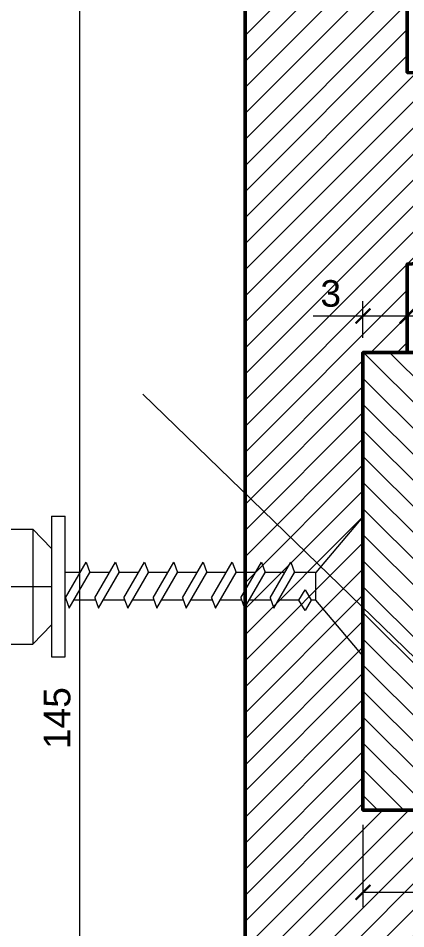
# Model space of a CAD drawing. Header units: inches. Extents: x -78 to 417, y 1434 to 1764.
# Drawn here: x 88.1 to 114.4, y 1670.3 to 1732.1 of the extents above; entities that cross this region are included whole.
import ezdxf

# ---------------------------------------------------------------- set-up
doc = ezdxf.new("R2010")
doc.units = ezdxf.units.IN
doc.header["$MEASUREMENT"] = 0
doc.layers.add('Ferramenta', color=252, linetype='Continuous')
doc.layers.add('размеры в модели', color=7, linetype='Continuous')
doc.layers.add('Outside panel', color=7, linetype='Continuous', lineweight=18, true_color=0x7f5e57)
doc.styles.get("Standard").update_dxf_attribs({"font": 'arial.ttf'})
doc.dimstyles.new('M_1', dxfattribs={"dimtxt": 1.8, "dimasz": 1, "dimexe": 1, "dimexo": 1, "dimgap": 0.6, "dimtad": 1, "dimdec": 0, "dimdsep": 46, "dimtxsty": 'Standard', "dimblk": 'ARCHTICK', "dimcen": -5, "dimclrd": 7, "dimclre": 7, "dimclrt": 7, "dimadec": 0, "dimazin": 0, "dimtfac": 1, "dimtdec": 0, "dimtmove": 0, "dimatfit": 3, "dimfxl": 1, "dimtolj": 1, "dimtzin": 0, "dimlwd": 5, "dimlwe": 5, "dimarcsym": 0})

# ---------------------------------------------------------------- blocks, each defined once
blk = doc.blocks.new('A$C27DA60C8')
at = {"layer": 'Ferramenta', "color": 7, "lineweight": 5}
for p, q in [((2.559761608888948, 0.5835105097121414), (2.501230466212292, 0.4668344486890419)), ((2.559761608878034, 0.5835105096994084), (2.501230466205016, 0.4668344486835849)), ((3.016696985552699, 0.3721229674010829), (2.559761608888948, 0.5835105097121414)), ((3.016696985552699, 0.3721229673865309), (2.559761608878034, 0.5835105096994084)), ((-3.637978807091713e-12, 0.4484515951480716), (0.3049470847035991, 0.08969031902961433)), ((-3.637978807091713e-12, 0.4484515951480716), (-3.637978807091713e-12, -0.4484515951480716)), ((1.920000000009168, 0.4544322531837679), (1.920000000009168, -0.4516929895817157)), ((2.007552377246611, 0.4544322531837679), (1.920000000009168, 0.4544322531837679)), ((2.007552377257525, -0.4516929895817157), (2.007552377257525, 0.4544322531837679)), ((2.705958833390468, 0.3721229674010829), (2.501230466212292, 0.4668344486890419)), ((2.705958833383193, 0.3721229673865309), (2.501230466205016, 0.466834448676309)), ((2.12962643663559, 0.3721229674010829), (2.007552377257525, 0.247289479833853)), ((2.129626436624676, 0.3721229673865309), (2.007552377253887, 0.247289479826577)), ((2.129626436624676, -0.3693837037844787), (2.129626436624676, 0.3721229673865309)), ((4.161809900782828, 0.3721229673865309), (2.129626436624676, 0.3721229673865309)), ((4.161809900782828, 0.3721229674010829), (4.161809900782828, 0.001369631811030558)), ((4.623026028541062, 0.3721229674065398), (4.161809900782828, 0.2510642690685927)), ((4.161809900782828, 0.3721229673938069), (4.161809900782828, 0.001369631798297632)), ((4.623026028537424, 0.3721229673938069), (4.161809900782828, 0.2510642690631357)), ((4.72887859911134, 0.3721229674010829), (4.623026028541062, 0.3721229674010829)), ((4.623026028541062, 0.3721229674010829), (4.623026028541062, 0.001369631811030558)), ((4.72887859911134, 0.3721229673938069), (4.623026028537424, 0.3721229673938069)), ((4.623026028537424, 0.3721229673938069), (4.623026028537424, 0.001369631798297632)), ((4.72887859911134, -0.3693837037844787), (4.72887859911134, 0.3721229674065398)), ((4.72887859911134, -0.3693837037899357), (4.72887859911134, 0.3721229673938069)), ((4.880092489158415, 0.258633457337055), (4.728878599114978, 0.3721229674065398)), ((4.880092489154777, 0.258633457329779), (4.72887859911134, 0.3721229673938069)), ((4.880092489158415, 0.258633457337055), (4.880092489158415, -0.2558941937204509)), ((4.880092489147501, 0.258633457329779), (4.880092489154777, -0.2558941937259078)), ((0.3346355055182357, 0.08969031902961433), (0.3739152509624546, 0.1566698402457405)), ((0.3739152509624546, 0.1566698402457405), (0.4137771828609402, 0.08969031902961433)), ((0.5751170901421574, 0.1408730260645825), (0.4420012807895546, -0.08969031902961433)), ((0.5993487767518673, 0.07521515558801184), (0.5751170901421574, 0.1408730260645825)), ((0.763466760112351, 0.1408730260645825), (0.6303509507524723, -0.08969031902961433)), ((0.7876984467184229, 0.07521515558801184), (0.763466760112351, 0.1408730260645825)), ((0.9518164300789067, 0.1408730260645825), (0.8187006207190279, -0.08969031902961433)), ((0.9760481166849786, 0.07521515558801184), (0.9518164300789067, 0.1408730260645825)), ((1.140166100038186, 0.1408730260645825), (1.007050290685584, -0.08969031902961433)), ((1.164397786651534, 0.07521515558801184), (1.140166100038186, 0.1408730260645825)), ((1.328515770012018, 0.1408730260645825), (1.195399960652139, -0.08969031902961433)), ((1.352747456614452, 0.07521515558801184), (1.328515770012018, 0.1408730260645825)), ((1.516865439974936, 0.1408730260645825), (1.383749630618695, -0.08969031902961433)), ((1.541097126581008, 0.07521515558801184), (1.516865439974936, 0.1408730260645825)), ((1.705215109937853, 0.1408730260645825), (1.572099300581613, -0.08969031902961433)), ((1.729446796547563, 0.07521515558801184), (1.705215109937853, 0.1408730260645825)), ((1.893564779908047, 0.1408730260645825), (1.760448970548168, -0.08969031902961433)), ((1.917796466514119, 0.07521515558801184), (1.893564779908047, 0.1408730260645825)), ((2.814943998313538, 0.1531157519439148), (2.814943998313538, 0.001369631811030558)), ((2.944136908823566, 0.1531157519439148), (2.814943998313538, 0.1531157519439148)), ((2.814943998302624, 0.1531157519293629), (2.814943998302624, 0.001369631798297632)), ((2.944136908819928, 0.1531157519293629), (2.814943998302624, 0.1531157519293629)), ((2.944136908823566, 0.001369631811030558), (2.944136908823566, 0.1531157519439148)), ((2.944136908819928, 0.001369631798297632), (2.944136908819928, 0.1531157519293629)), ((3.057820215653919, 0.1531157519439148), (3.057820215653919, 0.001369631811030558)), ((3.192167174391216, 0.1531157519439148), (3.057820215653919, 0.1531157519439148)), ((3.057820215646643, 0.1531157519293629), (3.057820215646643, 0.001369631798297632)), ((3.192167174387578, 0.1531157519293629), (3.057820215646643, 0.1531157519293629)), ((3.192167174391216, 0.001369631811030558), (3.192167174391216, 0.1531157519439148)), ((3.192167174387578, 0.001369631798297632), (3.192167174387578, 0.1531157519293629)), ((0.3049470847035991, 0.08969031902961433), (0.3049470847035991, -0.08969031902961433)), ((0.3049470847035991, 0.08969031902961433), (0.3346355055182357, 0.08969031902961433)), ((0.3739152509624546, 0.02271079781348817), (0.3346355055182357, 0.08969031902961433)), ((0.4137771828609402, 0.08969031902961433), (0.3739152509624546, 0.02271079781348817)), ((0.4137771828609402, 0.08969031902961433), (0.5455667404603446, 0.08969031902961433)), ((0.5993487767518673, 0.07521515558801184), (0.4662329673919885, -0.155348189506185)), ((0.594006574494415, 0.08969031902961433), (0.7339164104269003, 0.08969031902961433)), ((0.7876984467184229, 0.07521515558801184), (0.6545826373585442, -0.155348189506185)), ((0.7823562444609706, 0.08969031902961433), (0.9222660803934559, 0.08969031902961433)), ((0.9760481166849786, 0.07521515558801184), (0.8429323073250998, -0.155348189506185)), ((0.9707059144238883, 0.08969031902961433), (1.110615750356374, 0.08969031902961433)), ((1.164397786651534, 0.07521515558801184), (1.031281977291655, -0.155348189506185)), ((1.159055584390444, 0.08969031902961433), (1.298965420322929, 0.08969031902961433)), ((1.352747456614452, 0.07521515558801184), (1.219631647258211, -0.155348189506185)), ((1.347405254357, 0.08969031902961433), (1.487315090289485, 0.08969031902961433)), ((1.541097126581008, 0.07521515558801184), (1.407981317224767, -0.155348189506185)), ((1.535754924323555, 0.08969031902961433), (1.675664760256041, 0.08969031902961433)), ((1.729446796547563, 0.07521515558801184), (1.596330987187685, -0.155348189506185)), ((1.724104594290111, 0.08969031902961433), (1.864014430222596, 0.08969031902961433)), ((1.917796466514119, 0.07521515558801184), (1.78468065715424, -0.155348189506185)), ((1.912454264253029, 0.08969031902961433), (1.920000000016444, 0.08969031902961433)), ((4.880092489158415, 0.001369631811030558), (2.007552377257525, 0.001369631800116622)), ((4.161809900782828, -0.3693837037844787), (4.161809900782828, 0.001369631811030558)), ((4.161809900782828, -0.3693837037899357), (4.161809900782828, 0.001369631798297632)), ((4.880092489147501, 0.00136963180557359), (4.161809900782828, 0.00136963180557359)), ((4.623026028541062, -0.3693837037844787), (4.623026028541062, 0.001369631811030558)), ((4.623026028541062, -0.3693837037899357), (4.623026028537424, 0.001369631798297632)), ((-3.637978807091713e-12, -0.4484515951480716), (0.3049470847035991, -0.08969031902961433)), ((0.3049470847035991, -0.08969031902961433), (0.4420012807895546, -0.08969031902961433)), ((0.4662329673919885, -0.155348189506185), (0.4420012807895546, -0.08969031902961433)), ((0.4662329673919885, -0.155348189506185), (0.4420012807895546, -0.08969031902961433)), ((0.5041405565898458, -0.08969031902961433), (0.6303509507524723, -0.08969031902961433)), ((0.6545826373585442, -0.155348189506185), (0.6303509507524723, -0.08969031902961433)), ((0.6545826373585442, -0.155348189506185), (0.6303509507524723, -0.08969031902961433)), ((0.6924902265564015, -0.08969031902961433), (0.8187006207190279, -0.08969031902961433)), ((0.8429323073250998, -0.155348189506185), (0.8187006207190279, -0.08969031902961433)), ((0.8429323073250998, -0.155348189506185), (0.8244627642998239, -0.1053033501466416)), ((0.8808398965229571, -0.08969031902961433), (1.007050290685584, -0.08969031902961433)), ((1.031281977291655, -0.155348189506185), (1.007050290685584, -0.08969031902961433)), ((1.031281977291655, -0.155348189506185), (1.007050290685584, -0.08969031902961433)), ((1.069189566489513, -0.08969031902961433), (1.195399960652139, -0.08969031902961433)), ((1.219631647258211, -0.155348189506185), (1.195399960652139, -0.08969031902961433)), ((1.219631647258211, -0.155348189506185), (1.195399960652139, -0.08969031902961433)), ((1.25753923645243, -0.08969031902961433), (1.383749630618695, -0.08969031902961433)), ((1.407981317224767, -0.155348189506185), (1.383749630618695, -0.08969031902961433)), ((1.407981317224767, -0.155348189506185), (1.383749630618695, -0.08969031902961433)), ((1.445888906418986, -0.08969031902961433), (1.572099300581613, -0.08969031902961433)), ((1.596330987187685, -0.155348189506185), (1.572099300581613, -0.08969031902961433)), ((1.596330987187685, -0.155348189506185), (1.572099300581613, -0.08969031902961433)), ((1.634238576385542, -0.08969031902961433), (1.760448970548168, -0.08969031902961433)), ((1.78468065715424, -0.155348189506185), (1.760448970548168, -0.08969031902961433)), ((1.78468065715424, -0.155348189506185), (1.760448970548168, -0.08969031902961433)), ((1.822588246352097, -0.08969031902961433), (1.920000000016444, -0.08969031902961433)), ((2.129626436624676, -0.3693837037844787), (2.007552377257525, -0.2445502162172488)), ((2.129626436624676, -0.3693837037972116), (2.007552377253887, -0.2445502162299817)), ((4.623026028541062, -0.3693837037844787), (4.161809900782828, -0.2483250054519885)), ((4.623026028541062, -0.3693837037899357), (4.161809900782828, -0.2483250054665405)), ((4.880092489158415, -0.2558941937204509), (4.72887859911134, -0.3693837037844787)), ((4.880092489154777, -0.2558941937259078), (4.72887859911134, -0.3693837037899357)), ((4.161809900782828, -0.3693837037899357), (2.129626436624676, -0.3693837037972116)), ((2.705958833390468, -0.3693837037844787), (2.501230466212292, -0.4640951850724377)), ((2.705958833383193, -0.3693837037972116), (2.501230466212292, -0.4640951850869897)), ((3.016696985552699, -0.3693837037844787), (2.559761608888948, -0.5807712460973562)), ((3.016696985552699, -0.3693837037972116), (2.55976160888531, -0.5807712461082701)), ((4.72887859911134, -0.3693837037844787), (4.623026028541062, -0.3693837037844787)), ((4.72887859911134, -0.3693837037899357), (4.623026028541062, -0.3693837037899357)), ((2.007552377253887, -0.4516929895871726), (1.920000000009168, -0.4516929895871726)), ((2.559761608888948, -0.5807712460973562), (2.501230466212292, -0.4640951850724377)), ((2.55976160888531, -0.5807712461082701), (2.501230466212292, -0.4640951850869897))]:
    blk.add_line(p, q, dxfattribs=at)
for p in [(0.4420012807895546, -0.08969031902961433), (0.6303509507524723, -0.08969031902961433), (0.8187006207190279, -0.08969031902961433), (1.007050290685584, -0.08969031902961433), (1.195399960652139, -0.08969031902961433), (1.383749630618695, -0.08969031902961433), (1.572099300581613, -0.08969031902961433), (1.760448970548168, -0.08969031902961433)]:
    blk.add_point(p, dxfattribs=at)
blk = doc.blocks.new('_ArchTick')
at = {"color": 0, "linetype": 'ByBlock', "const_width": 0.15}
blk.add_lwpolyline([(-0.5, -0.5), (0.5, 0.5)], dxfattribs=at)
blk = doc.blocks.new('*D62')
at = {"layer": 'Defpoints', "color": 0, "ltscale": 1000, "transparency": 16777216}
for p in [(96.54242467261042, 1706.588121824482), (122.6437739743629, 1681.271218230532)]:
    blk.add_point(p, dxfattribs=at)
at = {"layer": 'размеры в модели', "color": 7, "lineweight": 5, "ltscale": 1000, "transparency": 16777216}
for p in [(96.54242467261042, 1706.588121824482), (128.0272584952014, 1676.049528078122)]:
    blk.add_line(p, (122.6437739743629, 1681.271218230532), dxfattribs=at)
at = {"layer": 'размеры в модели', "color": 7, "lineweight": 5, "ltscale": 1000, "transparency": 16777216, "rotation": 135.8740464570901}
blk.add_blockref('_ArchTick', (122.6437739743629, 1681.271218230532), dxfattribs=at)
at = {"layer": 'размеры в модели', "color": 7, "ltscale": 1000, "transparency": 16777216, "insert": (127.111362055451, 1679.054953233282), "char_height": 1.8, "attachment_point": 5, "rotation": 315.87404645709006}
blk.add_mtext('\\A1;R36', dxfattribs=at)
blk = doc.blocks.new('*D60')
at = {"layer": 'Defpoints', "color": 0, "ltscale": 1000, "transparency": 16777216}
for p in [(124.1712026450911, 1694.683386848111), (95.62894768667309, 1678.699663655781)]:
    blk.add_point(p, dxfattribs=at)
at = {"layer": 'размеры в модели', "color": 7, "lineweight": 5, "ltscale": 1000, "transparency": 16777216}
blk.add_line((116.2819770973218, 1690.265403842174), (124.1712026450911, 1694.683386848111), dxfattribs=at)
at = {"layer": 'размеры в модели', "color": 7, "lineweight": 5, "ltscale": 1000, "transparency": 16777216, "rotation": 29.24891866169828}
blk.add_blockref('_ArchTick', (124.1712026450911, 1694.683386848111), dxfattribs=at)
at = {"layer": 'размеры в модели', "color": 7, "ltscale": 1000, "transparency": 16777216, "insert": (117.9393366579828, 1692.935232070025), "char_height": 1.8, "attachment_point": 5, "rotation": 29.24891866169828}
blk.add_mtext('\\A1;R33', dxfattribs=at)
blk = doc.blocks.new('*D52')
at = {"layer": 'Defpoints', "color": 0, "ltscale": 1000, "transparency": 16777216}
for p in [(111.4837119354994, 1678.37600197082), (119.5119024592347, 1678.398954877491), (119.5119024592347, 1672.794260089961)]:
    blk.add_point(p, dxfattribs=at)
at = {"layer": 'размеры в модели', "color": 7, "lineweight": 5, "ltscale": 1000, "transparency": 16777216}
for p, q in [((111.4837119354994, 1677.37600197082), (111.4837119354994, 1671.794260089961)), ((119.5119024592347, 1677.398954877491), (119.5119024592347, 1671.794260089961)), ((111.4837119354994, 1672.794260089961), (119.5119024592347, 1672.794260089961))]:
    blk.add_line(p, q, dxfattribs=at)
at = {"layer": 'размеры в модели', "color": 7, "lineweight": 5, "ltscale": 1000, "transparency": 16777216, "rotation": 180}
blk.add_blockref('_ArchTick', (111.4837119354994, 1672.794260089961), dxfattribs=at)
at = {"layer": 'размеры в модели', "color": 7, "lineweight": 5, "ltscale": 1000, "transparency": 16777216}
blk.add_blockref('_ArchTick', (119.5119024592347, 1672.794260089961), dxfattribs=at)
at = {"layer": 'размеры в модели', "color": 7, "ltscale": 1000, "transparency": 16777216, "insert": (115.6686946757615, 1674.31329146786), "char_height": 1.8, "attachment_point": 5}
blk.add_mtext('\\A1;8', dxfattribs=at)
blk = doc.blocks.new('*D51')
at = {"layer": 'Defpoints', "color": 0, "ltscale": 1000, "transparency": 16777216}
for p in [(114.4837119354994, 1711.877242772352), (111.4837119354994, 1709.398944759719), (114.4837119354994, 1709.398946277367)]:
    blk.add_point(p, dxfattribs=at)
at = {"layer": 'размеры в модели', "color": 7, "lineweight": 5, "ltscale": 1000, "transparency": 16777216}
for p, q in [((111.4837119354994, 1710.398944759719), (111.4837119354994, 1712.877242772352)), ((114.4837119354994, 1710.398946277367), (114.4837119354994, 1712.877242772352)), ((111.4837119354994, 1711.877242772352), (108.1049943365908, 1711.877242772352)), ((114.4837119354994, 1711.877242772352), (111.4837119354994, 1711.877242772352))]:
    blk.add_line(p, q, dxfattribs=at)
at = {"layer": 'размеры в модели', "color": 7, "lineweight": 5, "ltscale": 1000, "transparency": 16777216, "rotation": 180}
blk.add_blockref('_ArchTick', (111.4837119354994, 1711.877242772352), dxfattribs=at)
at = {"layer": 'размеры в модели', "color": 7, "lineweight": 5, "ltscale": 1000, "transparency": 16777216}
blk.add_blockref('_ArchTick', (114.4837119354994, 1711.877242772352), dxfattribs=at)
at = {"layer": 'размеры в модели', "color": 7, "ltscale": 1000, "transparency": 16777216, "insert": (109.2943531360451, 1713.396888065667), "char_height": 1.8, "attachment_point": 5}
blk.add_mtext('\\A1;3', dxfattribs=at)
blk = doc.blocks.new('*D41')
at = {"layer": 'Defpoints', "color": 0, "ltscale": 1000, "transparency": 16777216}
for p in [(103.4837048531405, 1752.398944759719), (92.26301573971426, 1607.398808043951), (103.4837048531405, 1607.398808043951)]:
    blk.add_point(p, dxfattribs=at)
at = {"layer": 'размеры в модели', "color": 7, "lineweight": 5, "ltscale": 1000, "transparency": 16777216}
for p, q in [((102.4837048531405, 1752.398944759719), (91.26301573971429, 1752.398944759719)), ((92.26301573971429, 1752.398944759719), (92.26301573971426, 1607.398808043951)), ((102.4837048531405, 1607.398808043951), (91.26301573971426, 1607.398808043951))]:
    blk.add_line(p, q, dxfattribs=at)
for p, rotation in [((92.26301573971429, 1752.398944759719), 90), ((92.26301573971426, 1607.398808043951), 270)]:
    blk.add_blockref('_ArchTick', p, dxfattribs=dict(at, rotation=rotation))
at = {"layer": 'размеры в модели', "color": 7, "ltscale": 1000, "transparency": 16777216, "insert": (90.74398436181497, 1684.609755740129), "char_height": 1.8, "attachment_point": 5, "rotation": 90}
blk.add_mtext('\\A1;145', dxfattribs=at)
blk = doc.blocks.new('*D38')
at = {"layer": 'Defpoints', "color": 0, "ltscale": 1000, "transparency": 16777216}
for p in [(119.4837119356158, 1711.8901734725), (114.4837119354994, 1709.398943811108), (119.4837119356158, 1709.398942230072)]:
    blk.add_point(p, dxfattribs=at)
at = {"layer": 'размеры в модели', "color": 7, "lineweight": 5, "ltscale": 1000, "transparency": 16777216}
for p, q in [((114.4837119354994, 1710.398943811108), (114.4837119354994, 1712.8901734725)), ((119.4837119356158, 1710.398942230072), (119.4837119356158, 1712.8901734725)), ((114.4837119354994, 1711.8901734725), (119.4837119356158, 1711.8901734725))]:
    blk.add_line(p, q, dxfattribs=at)
at = {"layer": 'размеры в модели', "color": 7, "lineweight": 5, "ltscale": 1000, "transparency": 16777216, "rotation": 180}
blk.add_blockref('_ArchTick', (114.4837119354994, 1711.8901734725), dxfattribs=at)
at = {"layer": 'размеры в модели', "color": 7, "lineweight": 5, "ltscale": 1000, "transparency": 16777216}
blk.add_blockref('_ArchTick', (119.4837119356158, 1711.8901734725), dxfattribs=at)
at = {"layer": 'размеры в модели', "color": 7, "ltscale": 1000, "transparency": 16777216, "insert": (116.9082947239291, 1713.405521357902), "char_height": 1.8, "attachment_point": 5}
blk.add_mtext('\\A1;5', dxfattribs=at)
blk = doc.blocks.new('*D37')
at = {"layer": 'Defpoints', "color": 0, "ltscale": 1000, "transparency": 16777216}
for p in [(120.9837089002027, 1738.38470934562), (114.4837089002027, 1728.398947795947), (120.9837089002027, 1721.898944759719)]:
    blk.add_point(p, dxfattribs=at)
at = {"layer": 'размеры в модели', "color": 7, "lineweight": 5, "ltscale": 1000, "transparency": 16777216}
for p, q in [((114.4837089002027, 1729.398947795947), (114.4837089002027, 1739.38470934562)), ((120.9837089002027, 1722.898944759719), (120.9837089002027, 1739.38470934562)), ((114.4837089002027, 1738.38470934562), (120.9837089002027, 1738.38470934562))]:
    blk.add_line(p, q, dxfattribs=at)
at = {"layer": 'размеры в модели', "color": 7, "lineweight": 5, "ltscale": 1000, "transparency": 16777216, "rotation": 180}
blk.add_blockref('_ArchTick', (114.4837089002027, 1738.38470934562), dxfattribs=at)
at = {"layer": 'размеры в модели', "color": 7, "lineweight": 5, "ltscale": 1000, "transparency": 16777216}
blk.add_blockref('_ArchTick', (120.9837089002027, 1738.38470934562), dxfattribs=at)
at = {"layer": 'размеры в модели', "color": 7, "ltscale": 1000, "transparency": 16777216, "insert": (117.5068668871315, 1739.88470934562), "char_height": 1.8, "attachment_point": 5}
blk.add_mtext('\\A1;7', dxfattribs=at)
blk = doc.blocks.new('*D3')
at = {"layer": 'Defpoints', "color": 0, "ltscale": 1000, "transparency": 16777216}
for p in [(103.4837048531405, 1752.398944759719), (82.18809997765484, 1452.405814679899), (103.4837048530241, 1452.405814679899)]:
    blk.add_point(p, dxfattribs=at)
at = {"layer": 'размеры в модели', "color": 7, "lineweight": 5, "ltscale": 1000, "transparency": 16777216}
for p, q in [((102.4837048531405, 1752.398944759719), (81.1880999776549, 1752.398944759719)), ((82.1880999776549, 1752.398944759719), (82.18809997765484, 1452.405814679899)), ((102.4837048530241, 1452.405814679899), (81.18809997765484, 1452.405814679899))]:
    blk.add_line(p, q, dxfattribs=at)
for p, rotation in [((82.1880999776549, 1752.398944759719), 90), ((82.18809997765484, 1452.405814679899), 270)]:
    blk.add_blockref('_ArchTick', p, dxfattribs=dict(at, rotation=rotation))
at = {"layer": 'размеры в модели', "color": 7, "ltscale": 1000, "transparency": 16777216, "insert": (80.66845468433948, 1599.817063235771), "char_height": 1.8, "attachment_point": 5, "rotation": 90}
blk.add_mtext('\\A1;300', dxfattribs=at)

msp = doc.modelspace()

# ---------------------------------------------------------------- hatches: boundary and pattern name
at = {"layer": 'Outside panel', "ltscale": 1000}
h = msp.add_hatch(dxfattribs=at)
h.set_pattern_fill('ANSI31', color=256, scale=10, angle=-2.544443745170813e-14)
h.set_pattern_definition([(44.99999999999999, (-311968.9206628263, 93648.05563056446), (-0.8838834764831842, 0.8838834764831847), [])])
edge = h.paths.add_edge_path()
edge.add_line((114.4837119354994, 1709.398943811108), (111.4837119354994, 1709.398943811108))
edge.add_line((111.4837119354994, 1709.398943811108), (111.4837119354994, 1678.37600197082))
edge.add_line((111.4837119354994, 1678.37600197082), (119.4837048530823, 1678.37600197082))
edge.add_line((119.4837048530823, 1678.37600197082), (119.4837048530823, 1607.398808043951))
edge.add_line((119.4837048530823, 1607.398808043951), (103.4837048530241, 1607.398808043951))
edge.add_line((103.4837048530241, 1607.398808043951), (103.4837048531405, 1752.398944759719))
edge.add_line((103.4837048531405, 1752.398944759719), (109.4837078884372, 1752.398944759719))
edge.add_line((109.4837078884372, 1752.398944759719), (109.4837119354994, 1734.398944759719))
edge.add_line((109.4837119354994, 1734.398944759719), (114.4837119354994, 1734.398944759719))
edge.add_line((114.4837119354994, 1734.398944759719), (114.4837089002027, 1728.398944759719))
edge.add_arc((114.4837089002027, 1721.898944759719), 6.5, -90, 90, ccw=False)
edge.add_line((114.4837089002027, 1715.398944759719), (114.4837119354994, 1709.398944759719))
h = msp.add_hatch(dxfattribs=at)
h.set_pattern_fill('ANSI31', color=256, scale=10, angle=89.99999999999999)
h.set_pattern_definition([(134.9999999999999, (-311968.9206628263, 93648.05563056446), (-0.8838834764831847, -0.8838834764831842), [])])
edge = h.paths.add_edge_path()
edge.add_line((119.4837119356158, 1709.398942230072), (111.4837119354994, 1709.398944759719))
edge.add_line((111.4837119354994, 1709.398944759719), (111.4837119354994, 1678.37600197082))
edge.add_line((111.4837119354994, 1678.37600197082), (119.4837048530823, 1678.37600197082))
edge.add_arc((96.5424246723193, 1706.588121824409), 36.36242625245126, 309.1170120396818, 321.5193662401048)
edge.add_arc((119.123349088513, 1688.328385740379), 7.327571066592811, 323.4203896375451, 379.7633749381237)
edge.add_arc((95.62894768690572, 1678.699663655577), 32.7129901596557, 21.72058376931182, 36.43917550882777)
edge.add_arc((142.9188801086636, 1708.616536430235), 23.44822522354032, 178.0878351136951, 206.5650587132139, ccw=False)

# ---------------------------------------------------------------- linework, layer by layer
at = {"lineweight": 50}
for points in [[(114.4837119354994, 1709.398943811108), (111.4837119354994, 1709.398943811108), (111.4837119354994, 1678.37600197082), (119.4837048530823, 1678.37600197082), (119.4837048530823, 1607.398808043951), (103.4837048530241, 1607.398808043951), (103.4837048531405, 1752.398944759719), (109.4837078884372, 1752.398944759719), (109.4837119354994, 1734.398944759719), (114.4837119354994, 1734.398944759719), (114.4837089002027, 1728.398944759719, -0.9999999999999999), (114.4837089002027, 1715.398944759719), (114.4837119354994, 1709.398944759719), (114.4837119354994, 1709.398944759719)], [(119.4837119356158, 1709.398942230072), (111.4837119354994, 1709.398944759719), (111.4837119354994, 1678.37600197082), (119.4837048530823, 1678.37600197082, 0.05416836635908254), (125.0076055562019, 1683.961599329464, 0.2509181856418489), (126.0193050239247, 1690.806104342896, 0.06431041137376041), (121.9461512673076, 1698.130168561335, -0.1248987778401244), (119.4837119356158, 1709.398942230072)]]:
    msp.add_lwpolyline(points, format="xyb", close=True, dxfattribs=at)

# ---------------------------------------------------------------- block references
at = {"layer": 'Ferramenta', "xscale": 10.52083332999609, "yscale": 10.52083332999609, "zscale": 10.52083332999609, "rotation": 180}
msp.add_blockref('A$C27DA60C8', (111.4837119354994, 1693.54690327982), dxfattribs=at)

# ---------------------------------------------------------------- dimensions: what is measured, and where the dimension line sits
at = {"layer": 'размеры в модели', "color": 5, "ltscale": 1000}
for base, p2, angle, picture, middle in [((82.18809997765484, 1452.405814679899), (103.4837048530241, 1452.405814679899), 270, '*D3', (82.18809997765462, 1599.817063235771)), ((92.26301573971426, 1607.398808043951), (103.4837048531405, 1607.398808043951), 90, '*D41', (92.263015739714, 1684.609755740129))]:
    dim = msp.add_linear_dim(base=base, p1=(103.4837048531405, 1752.398944759719), p2=p2, angle=angle, dimstyle='M_1', dxfattribs=at)
    dim.commit()
    dim.dimension.update_dxf_attribs({"geometry": picture, "text_midpoint": middle, "dimtype": 128})
for base, p1, p2, picture, middle in [((120.9837089002027, 1738.38470934562), (114.4837089002027, 1728.398947795947), (120.9837089002027, 1721.898944759719), '*D37', (117.5068668871315, 1738.38470934562)), ((114.4837119354994, 1711.877242772352), (111.4837119354994, 1709.398944759719), (114.4837119354994, 1709.398946277367), '*D51', (109.2943531360451, 1711.877242772352)), ((119.4837119356158, 1711.8901734725), (114.4837119354994, 1709.398943811108), (119.4837119356158, 1709.398942230072), '*D38', (116.9082947239291, 1711.8901734725)), ((119.5119024592347, 1672.794260089961), (111.4837119354994, 1678.37600197082), (119.5119024592347, 1678.398954877491), '*D52', (115.6686946757615, 1672.794260089961))]:
    dim = msp.add_linear_dim(base=base, p1=p1, p2=p2, dimstyle='M_1', dxfattribs=at)
    dim.commit()
    dim.dimension.update_dxf_attribs({"geometry": picture, "text_midpoint": middle, "dimtype": 128})
dim = msp.add_radius_dim(center=(96.54242467261042, 1706.588121824482), mpoint=(122.6437739743629, 1681.271218230532), dimstyle='M_1', dxfattribs=at)
dim.commit()
dim.dimension.update_dxf_attribs({"geometry": '*D62', "text_midpoint": (127.111362055451, 1679.054953233282)})
dim = msp.add_radius_dim(center=(95.62894768667309, 1678.699663655781), mpoint=(124.1712026450911, 1694.683386848111), dimstyle='M_1', dxfattribs=at)
dim.commit()
dim.dimension.update_dxf_attribs({"geometry": '*D60', "text_midpoint": (118.6818426044024, 1691.609333605953), "dimtype": 132})

doc.saveas('drawing.dxf')
